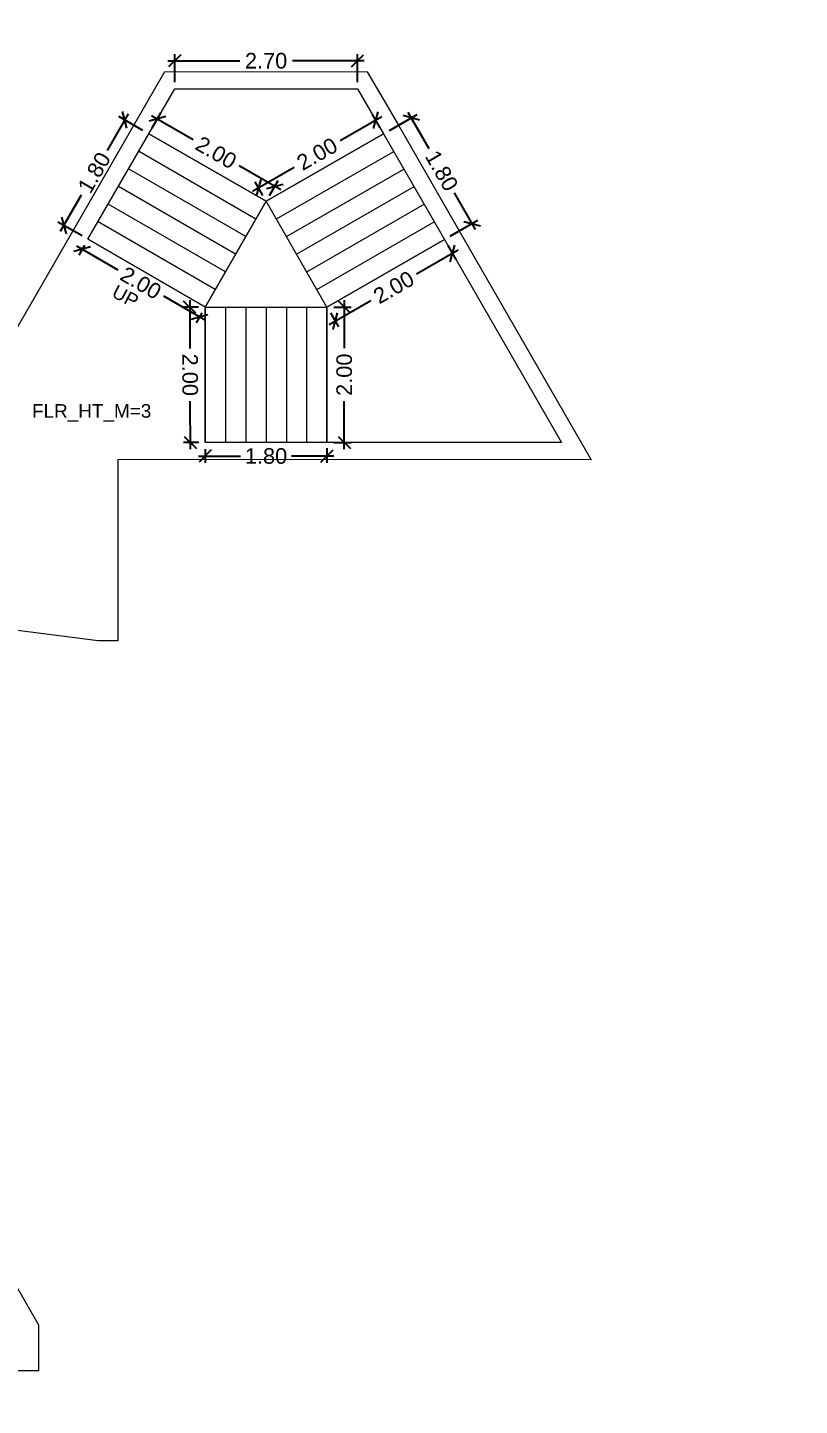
# Model space of a CAD drawing. Header units: metres. Extents: x 256329 to 886268, y -249371 to 355.
# Drawn here: x 285953.15 to 285964.55, y -1280.42 to -1260.07 of the extents above; entities that cross this region are included whole.
import ezdxf

# ---------------------------------------------------------------- set-up
doc = ezdxf.new("R2010")
doc.units = ezdxf.units.M
doc.header["$MEASUREMENT"] = 0
doc.header["$PDMODE"] = 35
doc.linetypes.add('CONTINOUS', pattern=[0])
doc.layers.get('0').update_dxf_attribs({"lineweight": 18})
doc.layers.get('Defpoints').update_dxf_attribs({"lineweight": 20})
doc.layers.add('A_TEXT', color=4, linetype='Continuous', lineweight=0, transparency=0.3)
for name, color, linetype, lineweight in [('BLK_2_FLR_0_STAIR_1', 7, 'Continuous', 0), ('BLK_2_FLR_0_STAIR_2', 7, 'Continuous', 0), ('BLK_2_FLR_0_STAIR_2_FLIGHT_1', 7, 'Continuous', 0), ('BLK_2_FLR_0_STAIR_2_FLIGHT_2', 7, 'Continuous', 0), ('BLK_2_FLR_0_STAIR_2_FLIGHT_3', 7, 'Continuous', 0), ('BLK_2_FLR_0_STAIR_2_LANDING_1', 7, 'Continuous', 0), ('BLK_2_FLR_0_STAIR_2_LANDING_2', 7, 'Continuous', 0)]:
    doc.layers.add(name, color=color, linetype=linetype, lineweight=lineweight)
doc.styles.add('Arial', font='arial.ttf')
doc.styles.get("Standard").update_dxf_attribs({"font": 'arial.ttf'})
doc.dimstyles.new('METRIC DIM', dxfattribs={"dimtxt": 0.23, "dimasz": 0.18, "dimexe": 0.1, "dimexo": 0.1, "dimgap": 0.09, "dimtad": 0, "dimzin": 0, "dimdsep": 46, "dimtxsty": 'Standard', "dimblk": 'OBLIQUE', "dimcen": 0, "dimdle": 0.1, "dimclrd": 147, "dimclre": 147, "dimclrt": 7, "dimadec": 0, "dimazin": 0, "dimtfac": 1, "dimtofl": 0, "dimtmove": 0, "dimatfit": 2, "dimfxl": 0.125, "dimtolj": 1, "dimtzin": 0, "dimarcsym": 0})

# ---------------------------------------------------------------- blocks, each defined once
blk = doc.blocks.new('_Oblique')
at = {"color": 0, "linetype": 'ByBlock', "lineweight": -2}
blk.add_line((-0.5, -0.5), (0.5, 0.5), dxfattribs=at)
blk = doc.blocks.new('*D1060')
at = {"layer": 'BLK_2_FLR_0_STAIR_2_FLIGHT_2', "color": 147, "lineweight": -2, "transparency": 16777216}
for p, q in [((285958.49203, -1261.589711), (285958.901153, -1261.354617)), ((285958.764626, -1261.317736), (285959.074773, -1261.857472)), ((285959.761081, -1263.051828), (285959.450935, -1262.512092)), ((285959.38884, -1263.150394), (285959.797963, -1262.915301))]:
    blk.add_line(p, q, dxfattribs=at)
at = {"layer": 'Defpoints', "color": 0, "linetype": 'CONTINOUS', "transparency": 16777216}
for p in [(285958.405325, -1261.639533, 0.042641), (285959.711258, -1262.965123), (285959.302135, -1263.200217, 0.042641)]:
    blk.add_point(p, dxfattribs=at)
at = {"layer": 'BLK_2_FLR_0_STAIR_2_FLIGHT_2', "color": 147, "linetype": 'CONTINOUS', "lineweight": -2, "transparency": 16777216, "xscale": 0.18, "yscale": 0.18, "zscale": 0.18}
for p, rotation in [((285958.814449, -1261.40444), 119.882813), ((285959.711258, -1262.965123), 299.882813)]:
    blk.add_blockref('_Oblique', p, dxfattribs=dict(at, rotation=rotation))
at = {"layer": 'BLK_2_FLR_0_STAIR_2_FLIGHT_2', "color": 7, "linetype": 'CONTINOUS', "transparency": 16777216, "insert": (285959.262854, -1262.184782), "char_height": 0.23, "attachment_point": 5, "rotation": 299.8828126}
blk.add_mtext('\\A1;1.80', dxfattribs=at)
blk = doc.blocks.new('*D1061')
at = {"layer": 'BLK_2_FLR_0_STAIR_2_LANDING_1', "color": 147, "lineweight": -2, "transparency": 16777216}
for p, q in [((285954.98592, -1261.551619), (285955.113057, -1261.330501)), ((285954.97652, -1261.367347), (285955.592446, -1261.721491)), ((285956.885062, -1262.464717), (285956.269136, -1262.110573)), ((285956.721078, -1262.549297), (285956.848216, -1262.328179))]:
    blk.add_line(p, q, dxfattribs=at)
at = {"layer": 'Defpoints', "color": 0, "linetype": 'CONTINOUS', "transparency": 16777216}
for p in [(285954.936074, -1261.63831, 0.042641), (285956.798371, -1262.414871), (285956.671233, -1262.635989, 0.042641)]:
    blk.add_point(p, dxfattribs=at)
at = {"layer": 'BLK_2_FLR_0_STAIR_2_LANDING_1', "color": 147, "linetype": 'CONTINOUS', "lineweight": -2, "transparency": 16777216, "xscale": 0.18, "yscale": 0.18, "zscale": 0.18}
for p, rotation in [((285955.063212, -1261.417193), 150.102044), ((285956.798371, -1262.414871), 330.102044)]:
    blk.add_blockref('_Oblique', p, dxfattribs=dict(at, rotation=rotation))
at = {"layer": 'BLK_2_FLR_0_STAIR_2_LANDING_1', "color": 7, "linetype": 'CONTINOUS', "transparency": 16777216, "insert": (285955.930791, -1261.916032), "char_height": 0.23, "attachment_point": 5, "rotation": 330.1020442}
blk.add_mtext('\\A1;2.00', dxfattribs=at)
blk = doc.blocks.new('*D1062')
at = {"layer": 'BLK_2_FLR_0_STAIR_2_FLIGHT_2', "color": 147, "lineweight": -2, "transparency": 16777216}
for p, q in [((285958.355503, -1261.552829), (285958.240164, -1261.35211)), ((285958.376692, -1261.388992), (285957.761337, -1261.742591)), ((285956.46919, -1262.485093), (285957.084544, -1262.131494)), ((285956.62141, -1262.549284), (285956.506072, -1262.348565))]:
    blk.add_line(p, q, dxfattribs=at)
at = {"layer": 'Defpoints', "color": 0, "linetype": 'CONTINOUS', "transparency": 16777216}
for p in [(285958.289987, -1261.438814), (285958.405325, -1261.639533, 0.042641), (285956.671233, -1262.635989, 0.042641)]:
    blk.add_point(p, dxfattribs=at)
at = {"layer": 'BLK_2_FLR_0_STAIR_2_FLIGHT_2', "color": 147, "linetype": 'CONTINOUS', "lineweight": -2, "transparency": 16777216, "xscale": 0.18, "yscale": 0.18, "zscale": 0.18}
for p, rotation in [((285958.289987, -1261.438814), 29.88281300000001), ((285956.555894, -1262.43527), 209.882813)]:
    blk.add_blockref('_Oblique', p, dxfattribs=dict(at, rotation=rotation))
at = {"layer": 'BLK_2_FLR_0_STAIR_2_FLIGHT_2', "color": 7, "linetype": 'CONTINOUS', "transparency": 16777216, "insert": (285957.422941, -1261.937042), "char_height": 0.23, "attachment_point": 5, "rotation": 29.8828126}
blk.add_mtext('\\A1;2.00', dxfattribs=at)
blk = doc.blocks.new('*D1063')
at = {"layer": 'BLK_2_FLR_0_STAIR_2_FLIGHT_3', "color": 147, "lineweight": -2, "transparency": 16777216}
for p, q in [((285955.668044, -1264.19712), (285955.440764, -1264.198137)), ((285955.540316, -1264.09769), (285955.543493, -1264.807506)), ((285955.550165, -1266.297887), (285955.546987, -1265.588071)), ((285955.676997, -1266.197319), (285955.449718, -1266.198336))]:
    blk.add_line(p, q, dxfattribs=at)
at = {"layer": 'Defpoints', "color": 0, "linetype": 'CONTINOUS', "transparency": 16777216}
for p in [(285955.768043, -1264.196672, 0.042641), (285955.549717, -1266.197888), (285955.776996, -1266.196871, 0.042641)]:
    blk.add_point(p, dxfattribs=at)
at = {"layer": 'BLK_2_FLR_0_STAIR_2_FLIGHT_3', "color": 147, "linetype": 'CONTINOUS', "lineweight": -2, "transparency": 16777216, "xscale": 0.18, "yscale": 0.18, "zscale": 0.18}
for p, rotation in [((285955.540763, -1264.197689), 90.256477), ((285955.549717, -1266.197888), 270.256477)]:
    blk.add_blockref('_Oblique', p, dxfattribs=dict(at, rotation=rotation))
at = {"layer": 'BLK_2_FLR_0_STAIR_2_FLIGHT_3', "color": 7, "linetype": 'CONTINOUS', "transparency": 16777216, "insert": (285955.54524, -1265.197789), "char_height": 0.23, "attachment_point": 5, "rotation": 270.2564771}
blk.add_mtext('\\A1;2.00', dxfattribs=at)
blk = doc.blocks.new('*D1064')
at = {"layer": 'BLK_2_FLR_0_STAIR_2_FLIGHT_1', "color": 147, "lineweight": -2, "transparency": 16777216}
for p, q in [((285953.866111, -1263.292285), (285954.480525, -1263.646862)), ((285953.986385, -1263.283938), (285953.90274, -1263.42888)), ((285955.771009, -1264.391597), (285955.156595, -1264.03702)), ((285955.718059, -1264.283284), (285955.634413, -1264.428226))]:
    blk.add_line(p, q, dxfattribs=at)
at = {"layer": 'Defpoints', "color": 0, "linetype": 'CONTINOUS', "transparency": 16777216}
for p in [(285954.036369, -1263.197326, 0.042641), (285953.952723, -1263.342268), (285955.768043, -1264.196672, 0.042641)]:
    blk.add_point(p, dxfattribs=at)
at = {"layer": 'BLK_2_FLR_0_STAIR_2_FLIGHT_1', "color": 147, "linetype": 'CONTINOUS', "lineweight": -2, "transparency": 16777216, "xscale": 0.18, "yscale": 0.18, "zscale": 0.18}
for p, rotation in [((285953.952723, -1263.342268), 150.01084), ((285955.684397, -1264.341614), 330.01084)]:
    blk.add_blockref('_Oblique', p, dxfattribs=dict(at, rotation=rotation))
at = {"layer": 'BLK_2_FLR_0_STAIR_2_FLIGHT_1', "color": 7, "linetype": 'CONTINOUS', "transparency": 16777216, "insert": (285954.81856, -1263.841941), "char_height": 0.23, "attachment_point": 5, "rotation": 330.0108404}
blk.add_mtext('\\A1;2.00', dxfattribs=at)
blk = doc.blocks.new('*D1065')
at = {"layer": 'BLK_2_FLR_0_STAIR_2_LANDING_2', "color": 147, "lineweight": -2, "transparency": 16777216}
for p, q in [((285959.508434, -1263.35852), (285958.89308, -1263.712119)), ((285959.351958, -1263.286921), (285959.471552, -1263.495047)), ((285957.600933, -1264.45462), (285958.216287, -1264.101022)), ((285957.617865, -1264.283377), (285957.73746, -1264.491502))]:
    blk.add_line(p, q, dxfattribs=at)
at = {"layer": 'Defpoints', "color": 0, "linetype": 'CONTINOUS', "transparency": 16777216}
for p in [(285959.302135, -1263.200217, 0.042641), (285959.42173, -1263.408342), (285957.568043, -1264.196672, 0.042641)]:
    blk.add_point(p, dxfattribs=at)
at = {"layer": 'BLK_2_FLR_0_STAIR_2_LANDING_2', "color": 147, "linetype": 'CONTINOUS', "lineweight": -2, "transparency": 16777216, "xscale": 0.18, "yscale": 0.18, "zscale": 0.18}
for p, rotation in [((285959.42173, -1263.408342), 29.88281300000001), ((285957.687637, -1264.404798), 209.882813)]:
    blk.add_blockref('_Oblique', p, dxfattribs=dict(at, rotation=rotation))
at = {"layer": 'BLK_2_FLR_0_STAIR_2_LANDING_2', "color": 7, "linetype": 'CONTINOUS', "transparency": 16777216, "insert": (285958.554683, -1263.90657), "char_height": 0.23, "attachment_point": 5, "rotation": 29.8828126}
blk.add_mtext('\\A1;2.00', dxfattribs=at)
blk = doc.blocks.new('*D1066')
at = {"layer": 'BLK_2_FLR_0_STAIR_2_LANDING_2', "color": 147, "lineweight": -2, "transparency": 16777216}
for p, q in [((285957.668043, -1264.196672), (285957.923693, -1264.196672)), ((285957.823693, -1264.096672), (285957.823693, -1264.806385)), ((285957.823693, -1266.296672), (285957.823693, -1265.586958)), ((285957.668043, -1266.196672), (285957.923693, -1266.196672))]:
    blk.add_line(p, q, dxfattribs=at)
at = {"layer": 'Defpoints', "color": 0, "linetype": 'CONTINOUS', "transparency": 16777216}
for p in [(285957.568043, -1264.196672, 0.042641), (285957.568043, -1266.196672, 0.042641), (285957.823693, -1266.196672)]:
    blk.add_point(p, dxfattribs=at)
at = {"layer": 'BLK_2_FLR_0_STAIR_2_LANDING_2', "color": 147, "linetype": 'CONTINOUS', "lineweight": -2, "transparency": 16777216, "xscale": 0.18, "yscale": 0.18, "zscale": 0.18}
for p, rotation in [((285957.823693, -1264.196672), 90), ((285957.823693, -1266.196672), 270)]:
    blk.add_blockref('_Oblique', p, dxfattribs=dict(at, rotation=rotation))
at = {"layer": 'BLK_2_FLR_0_STAIR_2_LANDING_2', "color": 7, "linetype": 'CONTINOUS', "transparency": 16777216, "insert": (285957.823693, -1265.196672), "char_height": 0.23, "attachment_point": 5, "rotation": 90}
blk.add_mtext('\\A1;2.00', dxfattribs=at)
blk = doc.blocks.new('*D1067')
at = {"layer": 'BLK_2_FLR_0_STAIR_2_FLIGHT_1', "color": 147, "lineweight": -2, "transparency": 16777216}
for p, q in [((285954.630128, -1261.346292), (285954.31898, -1261.885452)), ((285954.849462, -1261.588327), (285954.493533, -1261.382921)), ((285953.630456, -1263.078532), (285953.941604, -1262.539373)), ((285953.949757, -1263.147343), (285953.593828, -1262.941937))]:
    blk.add_line(p, q, dxfattribs=at)
at = {"layer": 'Defpoints', "color": 0, "linetype": 'CONTINOUS', "transparency": 16777216}
for p in [(285954.936074, -1261.63831, 0.042641), (285953.68044, -1262.99192), (285954.036369, -1263.197326, 0.042641)]:
    blk.add_point(p, dxfattribs=at)
at = {"layer": 'BLK_2_FLR_0_STAIR_2_FLIGHT_1', "color": 147, "linetype": 'CONTINOUS', "lineweight": -2, "transparency": 16777216, "xscale": 0.18, "yscale": 0.18, "zscale": 0.18}
for p, rotation in [((285954.580145, -1261.432904), 60.01084000000001), ((285953.68044, -1262.99192), 240.01084)]:
    blk.add_blockref('_Oblique', p, dxfattribs=dict(at, rotation=rotation))
at = {"layer": 'BLK_2_FLR_0_STAIR_2_FLIGHT_1', "color": 7, "linetype": 'CONTINOUS', "transparency": 16777216, "insert": (285954.130292, -1262.212412), "char_height": 0.23, "attachment_point": 5, "rotation": 60.0108404}
blk.add_mtext('\\A1;1.80', dxfattribs=at)
blk = doc.blocks.new('*D1068')
at = {"layer": 'BLK_2_FLR_0_STAIR_2_FLIGHT_3', "color": 147, "lineweight": -2, "transparency": 16777216}
for p, q in [((285955.668043, -1266.39802), (285956.290543, -1266.39802)), ((285955.768043, -1266.296672), (285955.768043, -1266.49802)), ((285957.668043, -1266.39802), (285957.045543, -1266.39802)), ((285957.568043, -1266.282873), (285957.568043, -1266.49802))]:
    blk.add_line(p, q, dxfattribs=at)
at = {"layer": 'Defpoints', "color": 0, "linetype": 'CONTINOUS', "transparency": 16777216}
for p in [(285955.768043, -1266.196672, 0.042641), (285957.568043, -1266.182873, 0.042641), (285957.568043, -1266.39802)]:
    blk.add_point(p, dxfattribs=at)
at = {"layer": 'BLK_2_FLR_0_STAIR_2_FLIGHT_3', "color": 147, "linetype": 'CONTINOUS', "lineweight": -2, "transparency": 16777216, "xscale": 0.18, "yscale": 0.18, "zscale": 0.18, "rotation": 180}
blk.add_blockref('_Oblique', (285955.768043, -1266.39802), dxfattribs=at)
at = {"layer": 'BLK_2_FLR_0_STAIR_2_FLIGHT_3', "color": 147, "linetype": 'CONTINOUS', "lineweight": -2, "transparency": 16777216, "xscale": 0.18, "yscale": 0.18, "zscale": 0.18}
blk.add_blockref('_Oblique', (285957.568043, -1266.39802), dxfattribs=at)
at = {"layer": 'BLK_2_FLR_0_STAIR_2_FLIGHT_3', "color": 7, "linetype": 'CONTINOUS', "transparency": 16777216, "insert": (285956.668043, -1266.39802), "char_height": 0.23, "attachment_point": 5}
blk.add_mtext('\\A1;1.80', dxfattribs=at)
blk = doc.blocks.new('*D1069')
at = {"layer": 'BLK_2_FLR_0_STAIR_2_LANDING_1', "color": 147, "lineweight": -2, "transparency": 16777216}
for p, q in [((285955.319392, -1260.875096), (285955.319392, -1260.461925)), ((285958.018332, -1260.875759), (285958.018332, -1260.461925)), ((285955.219392, -1260.561925), (285956.278576, -1260.561925)), ((285958.118332, -1260.561925), (285957.059149, -1260.561925))]:
    blk.add_line(p, q, dxfattribs=at)
at = {"layer": 'Defpoints', "color": 0, "linetype": 'CONTINOUS', "transparency": 16777216}
for p in [(285958.018332, -1260.561925), (285955.319392, -1260.975096, 0.042641), (285958.018332, -1260.975759, 0.042641)]:
    blk.add_point(p, dxfattribs=at)
at = {"layer": 'BLK_2_FLR_0_STAIR_2_LANDING_1', "color": 147, "linetype": 'CONTINOUS', "lineweight": -2, "transparency": 16777216, "xscale": 0.18, "yscale": 0.18, "zscale": 0.18, "rotation": 180}
blk.add_blockref('_Oblique', (285955.319392, -1260.561925), dxfattribs=at)
at = {"layer": 'BLK_2_FLR_0_STAIR_2_LANDING_1', "color": 147, "linetype": 'CONTINOUS', "lineweight": -2, "transparency": 16777216, "xscale": 0.18, "yscale": 0.18, "zscale": 0.18}
blk.add_blockref('_Oblique', (285958.018332, -1260.561925), dxfattribs=at)
at = {"layer": 'BLK_2_FLR_0_STAIR_2_LANDING_1', "color": 7, "linetype": 'CONTINOUS', "transparency": 16777216, "insert": (285956.668862, -1260.561925), "char_height": 0.23, "attachment_point": 5}
blk.add_mtext('\\A1;2.70', dxfattribs=at)

msp = doc.modelspace()

# ---------------------------------------------------------------- linework, layer by layer
at = {"color": 5, "linetype": 'CONTINOUS'}
for p, q in [((285957.568043, -1264.196672), (285956.671233, -1262.635989)), ((285955.768043, -1264.196672), (285957.568043, -1264.196672))]:
    msp.add_line(p, q, dxfattribs=at)
msp.add_lwpolyline([(285955.768043, -1264.196672), (285956.671233, -1262.635989)], dxfattribs=at)
at = {"layer": 'BLK_2_FLR_0_STAIR_1', "color": 7, "linetype": 'CONTINOUS'}
msp.add_lwpolyline([(285950.006186, -1273.481217), (285947.803393, -1273.481217), (285945.59183, -1277.31343), (285945.704962, -1277.50923), (285945.316437, -1277.738991), (285946.562128, -1279.877172), (285946.938002, -1279.660781), (285947.057735, -1279.899488), (285953.309478, -1279.901052), (285953.309646, -1279.2301)], close=True, dxfattribs=at)
at = {"layer": 'BLK_2_FLR_0_STAIR_2', "color": 7, "linetype": 'CONTINOUS'}
msp.add_lwpolyline([(285955.173196, -1260.721741), (285958.163891, -1260.722476), (285958.624568, -1261.512632), (285959.521637, -1263.073767), (285961.472447, -1266.451654), (285954.480045, -1266.448628), (285954.479375, -1269.125219), (285954.190083, -1269.125147), (285952.8049, -1268.947582), (285952.551568, -1268.801371), (285952.55188, -1267.17843), (285951.720915, -1266.698219)], close=True, dxfattribs=at)
at = {"layer": 'BLK_2_FLR_0_STAIR_2_FLIGHT_1', "color": 3, "linetype": 'CONTINOUS'}
for p, q in [((285956.671233, -1262.635989), (285954.936074, -1261.63831)), ((285956.517797, -1262.897492), (285954.786123, -1261.898146)), ((285956.367846, -1263.157328), (285954.636172, -1262.157982)), ((285956.217895, -1263.417164), (285954.486221, -1262.417818)), ((285956.067944, -1263.677), (285954.336271, -1262.677654)), ((285955.917993, -1263.936836), (285954.18632, -1262.93749)), ((285955.768043, -1264.196672), (285954.036369, -1263.197326))]:
    msp.add_line(p, q, dxfattribs=at)
at = {"layer": 'BLK_2_FLR_0_STAIR_2_FLIGHT_1', "linetype": 'CONTINOUS'}
msp.add_lwpolyline([(285956.671233, -1262.635989), (285955.768043, -1264.196672), (285954.036369, -1263.197326), (285954.936074, -1261.63831), (285956.671233, -1262.635989)], dxfattribs=at)
at = {"layer": 'BLK_2_FLR_0_STAIR_2_FLIGHT_2', "color": 3, "linetype": 'CONTINOUS'}
for p, q in [((285956.671233, -1262.635989), (285958.405325, -1261.639533)), ((285956.820701, -1262.896103), (285958.554794, -1261.899647)), ((285956.970169, -1263.156216), (285958.704262, -1262.159761)), ((285957.119638, -1263.41633), (285958.85373, -1262.419875)), ((285957.269106, -1263.676444), (285959.003198, -1262.679989)), ((285957.418574, -1263.936558), (285959.152667, -1262.940103)), ((285957.568043, -1264.196672), (285959.302135, -1263.200217))]:
    msp.add_line(p, q, dxfattribs=at)
at = {"layer": 'BLK_2_FLR_0_STAIR_2_FLIGHT_2', "color": 7, "linetype": 'CONTINOUS'}
msp.add_lwpolyline([(285958.405325, -1261.639533), (285959.302135, -1263.200217), (285957.568043, -1264.196672), (285956.671233, -1262.635989), (285958.405325, -1261.639533)], dxfattribs=at)
at = {"layer": 'BLK_2_FLR_0_STAIR_2_FLIGHT_3', "color": 3, "linetype": 'CONTINOUS'}
for p, q in [((285955.768043, -1264.196672), (285955.768043, -1266.196672)), ((285956.068043, -1264.196672), (285956.068043, -1266.196672)), ((285956.368043, -1264.196672), (285956.368043, -1266.196672)), ((285956.668043, -1264.196672), (285956.668043, -1266.196672)), ((285956.968043, -1264.196672), (285956.968043, -1266.196672)), ((285957.268043, -1264.196672), (285957.268043, -1266.196672)), ((285957.568043, -1264.196672), (285957.568043, -1266.196672))]:
    msp.add_line(p, q, dxfattribs=at)
at = {"layer": 'BLK_2_FLR_0_STAIR_2_FLIGHT_3', "color": 7, "linetype": 'CONTINOUS'}
msp.add_lwpolyline([(285955.768043, -1264.196672), (285957.568043, -1264.196672), (285957.568043, -1266.196672), (285955.768043, -1266.196672)], close=True, dxfattribs=at)
at = {"layer": 'BLK_2_FLR_0_STAIR_2_LANDING_1', "color": 7, "linetype": 'CONTINOUS'}
msp.add_lwpolyline([(285955.319392, -1260.975096), (285958.018332, -1260.975759), (285958.405325, -1261.639533), (285956.671233, -1262.635989), (285954.936074, -1261.63831), (285955.319392, -1260.975096)], dxfattribs=at)
at = {"layer": 'BLK_2_FLR_0_STAIR_2_LANDING_2', "ltscale": 0.05}
msp.add_lwpolyline([(285957.568043, -1264.196672), (285959.302135, -1263.200217), (285961.033077, -1266.197395), (285957.568043, -1266.197395), (285957.568043, -1264.196672)], dxfattribs=at)

# ---------------------------------------------------------------- texts
at = {"layer": 'A_TEXT', "lineweight": 0, "insert": (285955.438544, -1264.608374), "char_height": 0.2, "width": 2.485498, "attachment_point": 9, "rotation": 331.8720228, "style": 'Arial'}
msp.add_mtext('\\pxi2.2673,qc;UP', dxfattribs=at)
at = {"layer": 'BLK_2_FLR_0_STAIR_2', "color": 7, "linetype": 'CONTINOUS', "insert": (285953.2108, -1265.630978, -0.042641), "char_height": 0.2, "attachment_point": 1}
msp.add_mtext_dynamic_manual_height_columns('FLR_HT_M=3', width=2.272281, gutter_width=0.405, heights=[0.300679], dxfattribs=at)

# ---------------------------------------------------------------- dimensions: what is measured, and where the dimension line sits
at = {"layer": 'BLK_2_FLR_0_STAIR_2_FLIGHT_1', "color": 1, "linetype": 'CONTINOUS'}
dim = msp.add_aligned_dim(p1=(285954.936074, -1261.63831), p2=(285954.036369, -1263.197326), distance=-0.410947, dimstyle='METRIC DIM', override={"dimfxl": 0.18}, dxfattribs=at)
dim.commit()
dim.dimension.update_dxf_attribs({"geometry": '*D1067', "text_midpoint": (285954.130292, -1262.212412, -0.042641)})
at = {"layer": 'BLK_2_FLR_0_STAIR_2_FLIGHT_1', "color": 2, "linetype": 'CONTINOUS'}
dim = msp.add_aligned_dim(p1=(285955.768043, -1264.196672), p2=(285954.036369, -1263.197326), distance=0.167346, dimstyle='METRIC DIM', override={"dimfxl": 0.18}, dxfattribs=at)
dim.commit()
dim.dimension.update_dxf_attribs({"geometry": '*D1064', "text_midpoint": (285954.81856, -1263.841941, -0.042641)})
at = {"layer": 'BLK_2_FLR_0_STAIR_2_FLIGHT_2', "color": 2, "linetype": 'CONTINOUS'}
dim = msp.add_aligned_dim(p1=(285956.671233, -1262.635989), p2=(285958.405325, -1261.639533), distance=0.231497, dimstyle='METRIC DIM', override={"dimfxl": 0.18}, dxfattribs=at)
dim.commit()
dim.dimension.update_dxf_attribs({"geometry": '*D1062', "text_midpoint": (285957.422941, -1261.937042, -0.042641)})
at = {"layer": 'BLK_2_FLR_0_STAIR_2_FLIGHT_2', "color": 1, "linetype": 'CONTINOUS'}
dim = msp.add_aligned_dim(p1=(285958.405325, -1261.639533), p2=(285959.302135, -1263.200217), distance=0.471859, dimstyle='METRIC DIM', override={"dimfxl": 0.18}, dxfattribs=at)
dim.commit()
dim.dimension.update_dxf_attribs({"geometry": '*D1060', "text_midpoint": (285959.262854, -1262.184782, -0.042641)})
at = {"layer": 'BLK_2_FLR_0_STAIR_2_FLIGHT_3', "color": 2, "linetype": 'CONTINOUS'}
dim = msp.add_aligned_dim(p1=(285955.768043, -1264.196672), p2=(285955.776996, -1266.196871), distance=-0.227281, dimstyle='METRIC DIM', override={"dimfxl": 0.18}, dxfattribs=at)
dim.commit()
dim.dimension.update_dxf_attribs({"geometry": '*D1063', "text_midpoint": (285955.54524, -1265.197789, -0.042641)})
at = {"layer": 'BLK_2_FLR_0_STAIR_2_FLIGHT_3', "color": 1, "linetype": 'CONTINOUS'}
dim = msp.add_linear_dim(base=(285957.568043, -1266.39802, -0.042641), p1=(285955.768043, -1266.196672), p2=(285957.568043, -1266.182873), dimstyle='METRIC DIM', override={"dimfxl": 0.18}, dxfattribs=at)
dim.commit()
dim.dimension.update_dxf_attribs({"geometry": '*D1068', "text_midpoint": (285956.668043, -1266.39802, -0.042641)})
at = {"layer": 'BLK_2_FLR_0_STAIR_2_LANDING_1', "color": 1, "linetype": 'CONTINOUS'}
dim = msp.add_linear_dim(base=(285958.018332, -1260.561925, -0.042641), p1=(285955.319392, -1260.975096), p2=(285958.018332, -1260.975759), dimstyle='METRIC DIM', override={"dimfxl": 0.18}, dxfattribs=at)
dim.commit()
dim.dimension.update_dxf_attribs({"geometry": '*D1069', "text_midpoint": (285956.668862, -1260.561925, -0.042641)})
at = {"layer": 'BLK_2_FLR_0_STAIR_2_LANDING_1', "color": 2, "linetype": 'CONTINOUS'}
dim = msp.add_aligned_dim(p1=(285954.936074, -1261.63831), p2=(285956.671233, -1262.635989), distance=0.255063, dimstyle='METRIC DIM', override={"dimfxl": 0.18}, dxfattribs=at)
dim.commit()
dim.dimension.update_dxf_attribs({"geometry": '*D1061', "text_midpoint": (285955.930791, -1261.916032, -0.042641)})
at = {"layer": 'BLK_2_FLR_0_STAIR_2_LANDING_2', "color": 1, "linetype": 'CONTINOUS'}
dim = msp.add_aligned_dim(p1=(285957.568043, -1264.196672), p2=(285959.302135, -1263.200217), distance=-0.24004, dimstyle='METRIC DIM', override={"dimfxl": 0.18}, dxfattribs=at)
dim.commit()
dim.dimension.update_dxf_attribs({"geometry": '*D1065', "text_midpoint": (285958.554683, -1263.90657, -0.042641)})
at = {"layer": 'BLK_2_FLR_0_STAIR_2_LANDING_2', "color": 2, "linetype": 'CONTINOUS'}
dim = msp.add_aligned_dim(p1=(285957.568043, -1264.196672), p2=(285957.568043, -1266.196672), distance=0.25565, dimstyle='METRIC DIM', override={"dimfxl": 0.18}, dxfattribs=at)
dim.commit()
dim.dimension.update_dxf_attribs({"geometry": '*D1066', "text_midpoint": (285957.823693, -1265.196672, -0.042641)})

doc.saveas('drawing.dxf')
